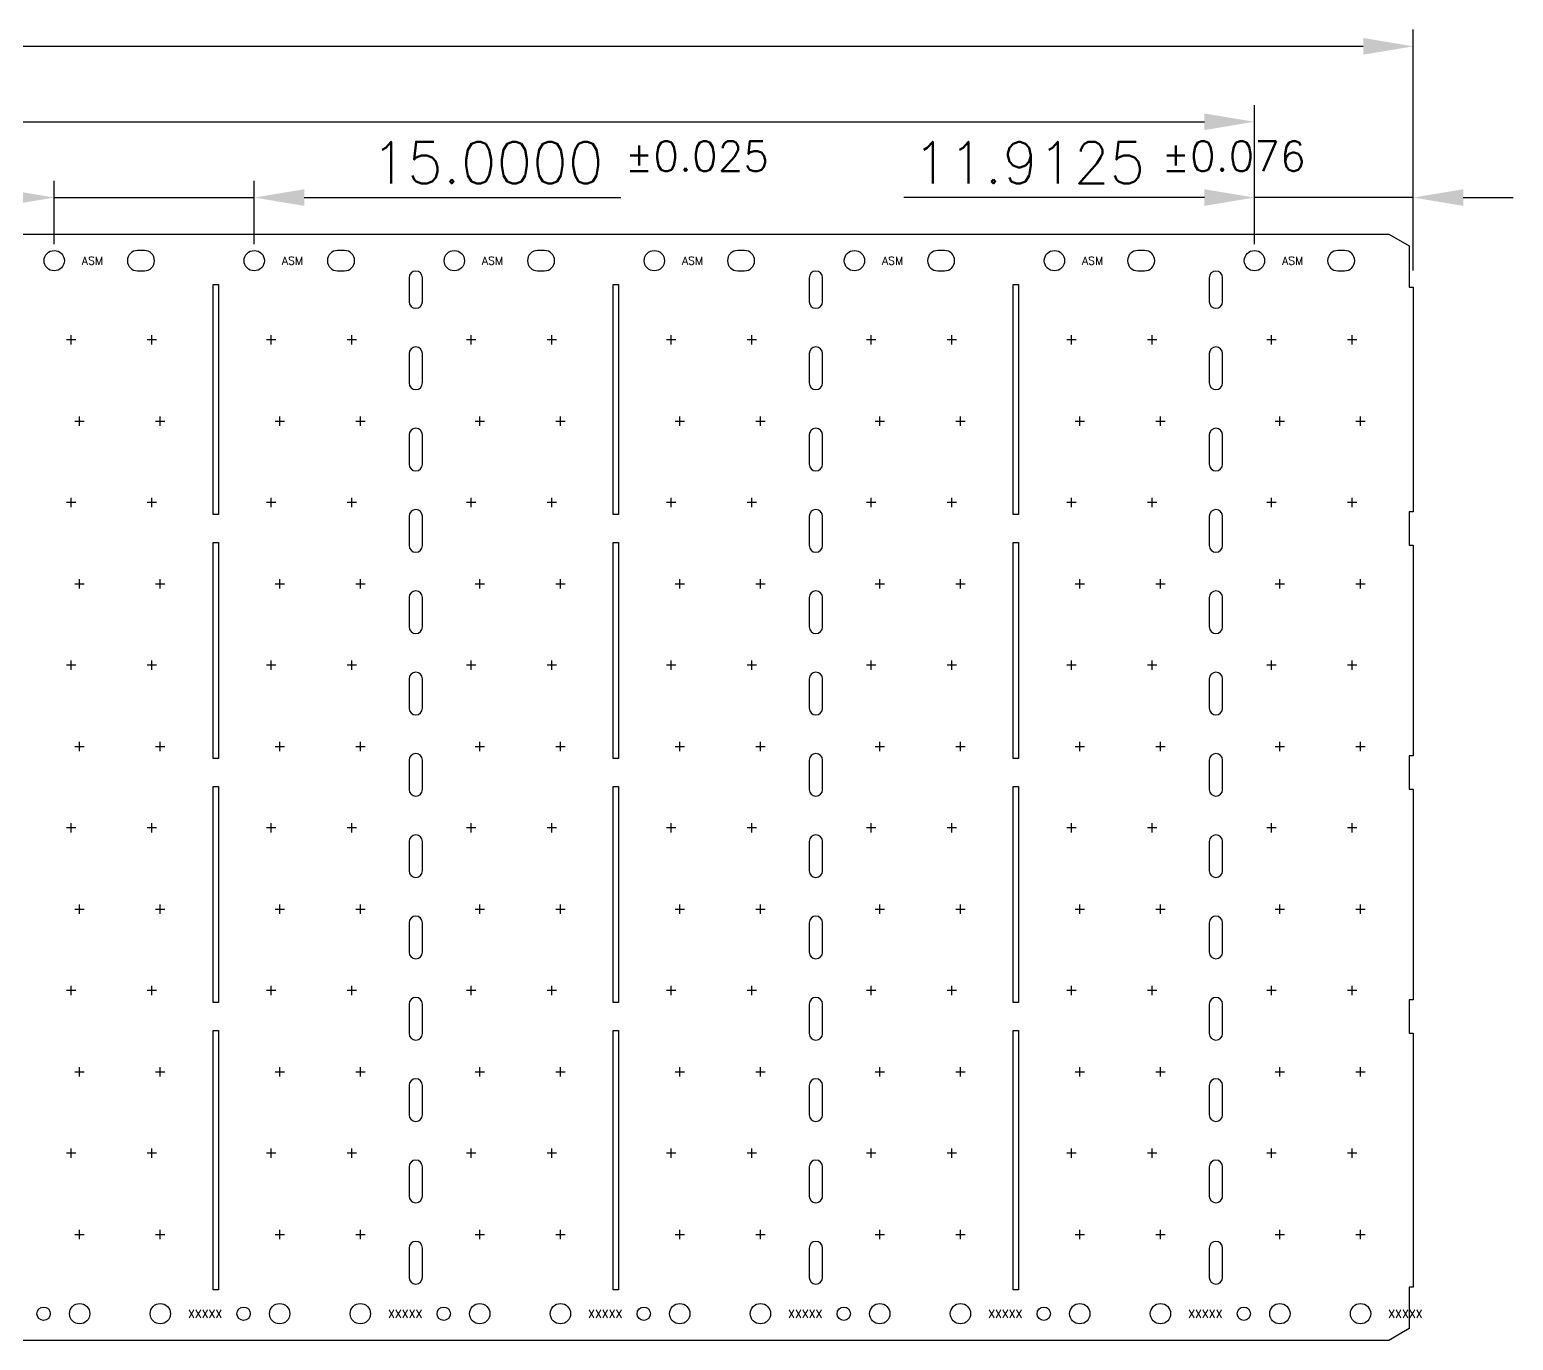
# Model space of a CAD drawing. Extents: x 37 to 266, y 59 to 387.
# Drawn here: x 177.5 to 266.5, y 65.2 to 143.9 of the extents above; entities that cross this region are included whole.
import ezdxf
from ezdxf.enums import TextEntityAlignment as Align
from ezdxf.lldxf.tags import DXFTag

# ---------------------------------------------------------------- set-up
doc = ezdxf.new("R2010")
doc.units = 0
doc.header["$LTSCALE"] = 8
doc.header["$MEASUREMENT"] = 0
for name, color, linetype in [('CEN', 2, 'CENTER'), ('COIN-LINE', 4, 'Continuous'), ('DIM', 7, 'Continuous'), ('PKG-OUT', 3, 'HIDDEN')]:
    doc.layers.add(name, color=color, linetype=linetype)
doc.styles.add('SIMPLEX', font='SIMPLEX.shx', dxfattribs={"height": 3})
tags = doc.linetypes.add('CENTER', pattern=[2, 1.25, -0.25, 0.25, -0.25]).pattern_tags.tags
tags[10:11] = [DXFTag(74, 4), DXFTag(75, 0), DXFTag(340, '0'), DXFTag(46, 1.0), DXFTag(50, 0.0), DXFTag(44, 0.0), DXFTag(45, 0.0)]
tags[8:9] = [DXFTag(74, 4), DXFTag(75, 0), DXFTag(340, '0'), DXFTag(46, 1.0), DXFTag(50, 0.0), DXFTag(44, 0.0), DXFTag(45, 0.0)]
tags[6:7] = [DXFTag(74, 4), DXFTag(75, 0), DXFTag(340, '0'), DXFTag(46, 1.0), DXFTag(50, 0.0), DXFTag(44, 0.0), DXFTag(45, 0.0)]
tags[4:5] = [DXFTag(74, 4), DXFTag(75, 0), DXFTag(340, '0'), DXFTag(46, 1.0), DXFTag(50, 0.0), DXFTag(44, 0.0), DXFTag(45, 0.0)]
tags = doc.linetypes.add('HIDDEN', pattern=[0.375, 0.25, -0.125]).pattern_tags.tags
tags[6:7] = [DXFTag(74, 4), DXFTag(75, 0), DXFTag(340, '0'), DXFTag(46, 1.0), DXFTag(50, 0.0), DXFTag(44, 0.0), DXFTag(45, 0.0)]
tags[4:5] = [DXFTag(74, 4), DXFTag(75, 0), DXFTag(340, '0'), DXFTag(46, 1.0), DXFTag(50, 0.0), DXFTag(44, 0.0), DXFTag(45, 0.0)]

msp = doc.modelspace()

# ---------------------------------------------------------------- linework, layer by layer
at = {"layer": 'CEN'}
for p, q in [((179.945, 124.946), (179.945, 125.506)), ((184.785, 124.946), (184.785, 125.506)), ((191.945, 124.946), (191.945, 125.506)), ((196.785, 124.946), (196.785, 125.506)), ((203.945, 124.946), (203.945, 125.506)), ((208.785, 124.946), (208.785, 125.506)), ((215.945, 124.946), (215.945, 125.506)), ((220.785, 124.946), (220.785, 125.506)), ((227.945, 124.946), (227.945, 125.506)), ((232.785, 124.946), (232.785, 125.506)), ((239.945, 124.946), (239.945, 125.506)), ((244.785, 124.946), (244.785, 125.506)), ((251.945, 124.946), (251.945, 125.506)), ((256.785, 124.946), (256.785, 125.506)), ((180.225, 125.226), (179.665, 125.226)), ((185.065, 125.226), (184.505, 125.226)), ((192.225, 125.226), (191.665, 125.226)), ((197.065, 125.226), (196.505, 125.226)), ((204.225, 125.226), (203.665, 125.226)), ((209.065, 125.226), (208.505, 125.226)), ((216.225, 125.226), (215.665, 125.226)), ((221.065, 125.226), (220.505, 125.226)), ((228.225, 125.226), (227.665, 125.226)), ((233.065, 125.226), (232.505, 125.226)), ((240.225, 125.226), (239.665, 125.226)), ((245.065, 125.226), (244.505, 125.226)), ((252.225, 125.226), (251.665, 125.226)), ((257.065, 125.226), (256.505, 125.226)), ((180.173, 120.346), (180.733, 120.346)), ((180.453, 120.066), (180.453, 120.626)), ((185.013, 120.346), (185.573, 120.346)), ((185.293, 120.066), (185.293, 120.626)), ((192.173, 120.346), (192.733, 120.346)), ((192.453, 120.066), (192.453, 120.626)), ((197.013, 120.346), (197.573, 120.346)), ((197.293, 120.066), (197.293, 120.626)), ((204.173, 120.346), (204.733, 120.346)), ((204.453, 120.066), (204.453, 120.626)), ((209.013, 120.346), (209.573, 120.346)), ((209.293, 120.066), (209.293, 120.626)), ((216.173, 120.346), (216.733, 120.346)), ((216.453, 120.066), (216.453, 120.626)), ((221.013, 120.346), (221.573, 120.346)), ((221.293, 120.066), (221.293, 120.626)), ((228.173, 120.346), (228.733, 120.346)), ((228.453, 120.066), (228.453, 120.626)), ((233.013, 120.346), (233.573, 120.346)), ((233.293, 120.066), (233.293, 120.626)), ((240.173, 120.346), (240.733, 120.346)), ((240.453, 120.066), (240.453, 120.626)), ((245.013, 120.346), (245.573, 120.346)), ((245.293, 120.066), (245.293, 120.626)), ((252.173, 120.346), (252.733, 120.346)), ((252.453, 120.066), (252.453, 120.626)), ((257.013, 120.346), (257.573, 120.346)), ((257.293, 120.066), (257.293, 120.626)), ((179.945, 115.186), (179.945, 115.746)), ((184.785, 115.186), (184.785, 115.746)), ((191.945, 115.186), (191.945, 115.746)), ((196.785, 115.186), (196.785, 115.746)), ((203.945, 115.186), (203.945, 115.746)), ((208.785, 115.186), (208.785, 115.746)), ((215.945, 115.186), (215.945, 115.746)), ((220.785, 115.186), (220.785, 115.746)), ((227.945, 115.186), (227.945, 115.746)), ((232.785, 115.186), (232.785, 115.746)), ((239.945, 115.186), (239.945, 115.746)), ((244.785, 115.186), (244.785, 115.746)), ((251.945, 115.186), (251.945, 115.746)), ((256.785, 115.186), (256.785, 115.746)), ((180.225, 115.466), (179.665, 115.466)), ((185.065, 115.466), (184.505, 115.466)), ((192.225, 115.466), (191.665, 115.466)), ((197.065, 115.466), (196.505, 115.466)), ((204.225, 115.466), (203.665, 115.466)), ((209.065, 115.466), (208.505, 115.466)), ((216.225, 115.466), (215.665, 115.466)), ((221.065, 115.466), (220.505, 115.466)), ((228.225, 115.466), (227.665, 115.466)), ((233.065, 115.466), (232.505, 115.466)), ((240.225, 115.466), (239.665, 115.466)), ((245.065, 115.466), (244.505, 115.466)), ((252.225, 115.466), (251.665, 115.466)), ((257.065, 115.466), (256.505, 115.466)), ((180.173, 110.586), (180.733, 110.586)), ((180.453, 110.306), (180.453, 110.866)), ((185.013, 110.586), (185.573, 110.586)), ((185.293, 110.306), (185.293, 110.866)), ((192.173, 110.586), (192.733, 110.586)), ((192.453, 110.306), (192.453, 110.866)), ((197.013, 110.586), (197.573, 110.586)), ((197.293, 110.306), (197.293, 110.866)), ((204.173, 110.586), (204.733, 110.586)), ((204.453, 110.306), (204.453, 110.866)), ((209.013, 110.586), (209.573, 110.586)), ((209.293, 110.306), (209.293, 110.866)), ((216.173, 110.586), (216.733, 110.586)), ((216.453, 110.306), (216.453, 110.866)), ((221.013, 110.586), (221.573, 110.586)), ((221.293, 110.306), (221.293, 110.866)), ((228.173, 110.586), (228.733, 110.586)), ((228.453, 110.306), (228.453, 110.866)), ((233.013, 110.586), (233.573, 110.586)), ((233.293, 110.306), (233.293, 110.866)), ((240.173, 110.586), (240.733, 110.586)), ((240.453, 110.306), (240.453, 110.866)), ((245.013, 110.586), (245.573, 110.586)), ((245.293, 110.306), (245.293, 110.866)), ((252.173, 110.586), (252.733, 110.586)), ((252.453, 110.306), (252.453, 110.866)), ((257.013, 110.586), (257.573, 110.586)), ((257.293, 110.306), (257.293, 110.866)), ((179.945, 105.426), (179.945, 105.986)), ((184.785, 105.426), (184.785, 105.986)), ((191.945, 105.426), (191.945, 105.986)), ((196.785, 105.426), (196.785, 105.986)), ((203.945, 105.426), (203.945, 105.986)), ((208.785, 105.426), (208.785, 105.986)), ((215.945, 105.426), (215.945, 105.986)), ((220.785, 105.426), (220.785, 105.986)), ((227.945, 105.426), (227.945, 105.986)), ((232.785, 105.426), (232.785, 105.986)), ((239.945, 105.426), (239.945, 105.986)), ((244.785, 105.426), (244.785, 105.986)), ((251.945, 105.426), (251.945, 105.986)), ((256.785, 105.426), (256.785, 105.986)), ((180.225, 105.706), (179.665, 105.706)), ((185.065, 105.706), (184.505, 105.706)), ((192.225, 105.706), (191.665, 105.706)), ((197.065, 105.706), (196.505, 105.706)), ((204.225, 105.706), (203.665, 105.706)), ((209.065, 105.706), (208.505, 105.706)), ((216.225, 105.706), (215.665, 105.706)), ((221.065, 105.706), (220.505, 105.706)), ((228.225, 105.706), (227.665, 105.706)), ((233.065, 105.706), (232.505, 105.706)), ((240.225, 105.706), (239.665, 105.706)), ((245.065, 105.706), (244.505, 105.706)), ((252.225, 105.706), (251.665, 105.706)), ((257.065, 105.706), (256.505, 105.706)), ((180.173, 100.826), (180.733, 100.826)), ((180.453, 100.546), (180.453, 101.106)), ((185.013, 100.826), (185.573, 100.826)), ((185.293, 100.546), (185.293, 101.106)), ((192.173, 100.826), (192.733, 100.826)), ((192.453, 100.546), (192.453, 101.106)), ((197.013, 100.826), (197.573, 100.826)), ((197.293, 100.546), (197.293, 101.106)), ((204.173, 100.826), (204.733, 100.826)), ((204.453, 100.546), (204.453, 101.106)), ((209.013, 100.826), (209.573, 100.826)), ((209.293, 100.546), (209.293, 101.106)), ((216.173, 100.826), (216.733, 100.826)), ((216.453, 100.546), (216.453, 101.106)), ((221.013, 100.826), (221.573, 100.826)), ((221.293, 100.546), (221.293, 101.106)), ((228.173, 100.826), (228.733, 100.826)), ((228.453, 100.546), (228.453, 101.106)), ((233.013, 100.826), (233.573, 100.826)), ((233.293, 100.546), (233.293, 101.106)), ((240.173, 100.826), (240.733, 100.826)), ((240.453, 100.546), (240.453, 101.106)), ((245.013, 100.826), (245.573, 100.826)), ((245.293, 100.546), (245.293, 101.106)), ((252.173, 100.826), (252.733, 100.826)), ((252.453, 100.546), (252.453, 101.106)), ((257.013, 100.826), (257.573, 100.826)), ((257.293, 100.546), (257.293, 101.106)), ((179.945, 95.666), (179.945, 96.226)), ((184.785, 95.666), (184.785, 96.226)), ((191.945, 95.666), (191.945, 96.226)), ((196.785, 95.666), (196.785, 96.226)), ((203.945, 95.666), (203.945, 96.226)), ((208.785, 95.666), (208.785, 96.226)), ((215.945, 95.666), (215.945, 96.226)), ((220.785, 95.666), (220.785, 96.226)), ((227.945, 95.666), (227.945, 96.226)), ((232.785, 95.666), (232.785, 96.226)), ((239.945, 95.666), (239.945, 96.226)), ((244.785, 95.666), (244.785, 96.226)), ((251.945, 95.666), (251.945, 96.226)), ((256.785, 95.666), (256.785, 96.226)), ((180.225, 95.946), (179.665, 95.946)), ((185.065, 95.946), (184.505, 95.946)), ((192.225, 95.946), (191.665, 95.946)), ((197.065, 95.946), (196.505, 95.946)), ((204.225, 95.946), (203.665, 95.946)), ((209.065, 95.946), (208.505, 95.946)), ((216.225, 95.946), (215.665, 95.946)), ((221.065, 95.946), (220.505, 95.946)), ((228.225, 95.946), (227.665, 95.946)), ((233.065, 95.946), (232.505, 95.946)), ((240.225, 95.946), (239.665, 95.946)), ((245.065, 95.946), (244.505, 95.946)), ((252.225, 95.946), (251.665, 95.946)), ((257.065, 95.946), (256.505, 95.946)), ((180.173, 91.066), (180.733, 91.066)), ((180.453, 90.786), (180.453, 91.346)), ((185.013, 91.066), (185.573, 91.066)), ((185.293, 90.786), (185.293, 91.346)), ((192.173, 91.066), (192.733, 91.066)), ((192.453, 90.786), (192.453, 91.346)), ((197.013, 91.066), (197.573, 91.066)), ((197.293, 90.786), (197.293, 91.346)), ((204.173, 91.066), (204.733, 91.066)), ((204.453, 90.786), (204.453, 91.346)), ((209.013, 91.066), (209.573, 91.066)), ((209.293, 90.786), (209.293, 91.346)), ((216.173, 91.066), (216.733, 91.066)), ((216.453, 90.786), (216.453, 91.346)), ((221.013, 91.066), (221.573, 91.066)), ((221.293, 90.786), (221.293, 91.346)), ((228.173, 91.066), (228.733, 91.066)), ((228.453, 90.786), (228.453, 91.346)), ((233.013, 91.066), (233.573, 91.066)), ((233.293, 90.786), (233.293, 91.346)), ((240.173, 91.066), (240.733, 91.066)), ((240.453, 90.786), (240.453, 91.346)), ((245.013, 91.066), (245.573, 91.066)), ((245.293, 90.786), (245.293, 91.346)), ((252.173, 91.066), (252.733, 91.066)), ((252.453, 90.786), (252.453, 91.346)), ((257.013, 91.066), (257.573, 91.066)), ((257.293, 90.786), (257.293, 91.346)), ((179.945, 85.906), (179.945, 86.466)), ((184.785, 85.906), (184.785, 86.466)), ((191.945, 85.906), (191.945, 86.466)), ((196.785, 85.906), (196.785, 86.466)), ((203.945, 85.906), (203.945, 86.466)), ((208.785, 85.906), (208.785, 86.466)), ((215.945, 85.906), (215.945, 86.466)), ((220.785, 85.906), (220.785, 86.466)), ((227.945, 85.906), (227.945, 86.466)), ((232.785, 85.906), (232.785, 86.466)), ((239.945, 85.906), (239.945, 86.466)), ((244.785, 85.906), (244.785, 86.466)), ((251.945, 85.906), (251.945, 86.466)), ((256.785, 85.906), (256.785, 86.466)), ((180.225, 86.186), (179.665, 86.186)), ((185.065, 86.186), (184.505, 86.186)), ((192.225, 86.186), (191.665, 86.186)), ((197.065, 86.186), (196.505, 86.186)), ((204.225, 86.186), (203.665, 86.186)), ((209.065, 86.186), (208.505, 86.186)), ((216.225, 86.186), (215.665, 86.186)), ((221.065, 86.186), (220.505, 86.186)), ((228.225, 86.186), (227.665, 86.186)), ((233.065, 86.186), (232.505, 86.186)), ((240.225, 86.186), (239.665, 86.186)), ((245.065, 86.186), (244.505, 86.186)), ((252.225, 86.186), (251.665, 86.186)), ((257.065, 86.186), (256.505, 86.186)), ((180.173, 81.306), (180.733, 81.306)), ((180.453, 81.026), (180.453, 81.586)), ((185.013, 81.306), (185.573, 81.306)), ((185.293, 81.026), (185.293, 81.586)), ((192.173, 81.306), (192.733, 81.306)), ((192.453, 81.026), (192.453, 81.586)), ((197.013, 81.306), (197.573, 81.306)), ((197.293, 81.026), (197.293, 81.586)), ((204.173, 81.306), (204.733, 81.306)), ((204.453, 81.026), (204.453, 81.586)), ((209.013, 81.306), (209.573, 81.306)), ((209.293, 81.026), (209.293, 81.586)), ((216.173, 81.306), (216.733, 81.306)), ((216.453, 81.026), (216.453, 81.586)), ((221.013, 81.306), (221.573, 81.306)), ((221.293, 81.026), (221.293, 81.586)), ((228.173, 81.306), (228.733, 81.306)), ((228.453, 81.026), (228.453, 81.586)), ((233.013, 81.306), (233.573, 81.306)), ((233.293, 81.026), (233.293, 81.586)), ((240.173, 81.306), (240.733, 81.306)), ((240.453, 81.026), (240.453, 81.586)), ((245.013, 81.306), (245.573, 81.306)), ((245.293, 81.026), (245.293, 81.586)), ((252.173, 81.306), (252.733, 81.306)), ((252.453, 81.026), (252.453, 81.586)), ((257.013, 81.306), (257.573, 81.306)), ((257.293, 81.026), (257.293, 81.586)), ((179.945, 76.146), (179.945, 76.706)), ((184.785, 76.146), (184.785, 76.706)), ((191.945, 76.146), (191.945, 76.706)), ((196.785, 76.146), (196.785, 76.706)), ((203.945, 76.146), (203.945, 76.706)), ((208.785, 76.146), (208.785, 76.706)), ((215.945, 76.146), (215.945, 76.706)), ((220.785, 76.146), (220.785, 76.706)), ((227.945, 76.146), (227.945, 76.706)), ((232.785, 76.146), (232.785, 76.706)), ((239.945, 76.146), (239.945, 76.706)), ((244.785, 76.146), (244.785, 76.706)), ((251.945, 76.146), (251.945, 76.706)), ((256.785, 76.146), (256.785, 76.706)), ((180.225, 76.426), (179.665, 76.426)), ((185.065, 76.426), (184.505, 76.426)), ((192.225, 76.426), (191.665, 76.426)), ((197.065, 76.426), (196.505, 76.426)), ((204.225, 76.426), (203.665, 76.426)), ((209.065, 76.426), (208.505, 76.426)), ((216.225, 76.426), (215.665, 76.426)), ((221.065, 76.426), (220.505, 76.426)), ((228.225, 76.426), (227.665, 76.426)), ((233.065, 76.426), (232.505, 76.426)), ((240.225, 76.426), (239.665, 76.426)), ((245.065, 76.426), (244.505, 76.426)), ((252.225, 76.426), (251.665, 76.426)), ((257.065, 76.426), (256.505, 76.426)), ((180.173, 71.546), (180.733, 71.546)), ((180.453, 71.266), (180.453, 71.826)), ((185.013, 71.546), (185.573, 71.546)), ((185.293, 71.266), (185.293, 71.826)), ((192.173, 71.546), (192.733, 71.546)), ((192.453, 71.266), (192.453, 71.826)), ((197.013, 71.546), (197.573, 71.546)), ((197.293, 71.266), (197.293, 71.826)), ((204.173, 71.546), (204.733, 71.546)), ((204.453, 71.266), (204.453, 71.826)), ((209.013, 71.546), (209.573, 71.546)), ((209.293, 71.266), (209.293, 71.826)), ((216.173, 71.546), (216.733, 71.546)), ((216.453, 71.266), (216.453, 71.826)), ((221.013, 71.546), (221.573, 71.546)), ((221.293, 71.266), (221.293, 71.826)), ((228.173, 71.546), (228.733, 71.546)), ((228.453, 71.266), (228.453, 71.826)), ((233.013, 71.546), (233.573, 71.546)), ((233.293, 71.266), (233.293, 71.826)), ((240.173, 71.546), (240.733, 71.546)), ((240.453, 71.266), (240.453, 71.826)), ((245.013, 71.546), (245.573, 71.546)), ((245.293, 71.266), (245.293, 71.826)), ((252.173, 71.546), (252.733, 71.546)), ((252.453, 71.266), (252.453, 71.826)), ((257.013, 71.546), (257.573, 71.546)), ((257.293, 71.266), (257.293, 71.826))]:
    msp.add_line(p, q, dxfattribs=at)
at = {"layer": 'COIN-LINE'}
msp.add_lwpolyline([(46.242, 131.586), (258.995, 131.586), (260.219, 130.88), (260.219, 128.398), (260.459, 128.398), (260.459, 114.906), (260.219, 114.906), (260.219, 112.906), (260.459, 112.906), (260.459, 100.266), (260.219, 100.266), (260.219, 98.266), (260.459, 98.266), (260.459, 85.626), (260.219, 85.626), (260.219, 83.626), (260.459, 83.626), (260.459, 68.374), (260.219, 68.374), (260.219, 65.892), (258.995, 65.186), (46.242, 65.186)], dxfattribs=at)
for points in [[(184.335, 129.376, 1), (184.335, 130.596), (183.929, 130.596, 1), (183.929, 129.376)], [(196.335, 129.376, 1), (196.335, 130.596), (195.929, 130.596, 1), (195.929, 129.376)], [(208.335, 129.376, 1), (208.335, 130.596), (207.929, 130.596, 1), (207.929, 129.376)], [(220.335, 129.376, 1), (220.335, 130.596), (219.929, 130.596, 1), (219.929, 129.376)], [(232.335, 129.376, 1), (232.335, 130.596), (231.929, 130.596, 1), (231.929, 129.376)], [(244.335, 129.376, 1), (244.335, 130.596), (243.929, 130.596, 1), (243.929, 129.376)], [(256.335, 129.376, 1), (256.335, 130.596), (255.929, 130.596, 1), (255.929, 129.376)], [(201.019, 127.526), (201.019, 128.966, 1), (200.219, 128.966), (200.219, 127.526, 1)], [(225.019, 127.526), (225.019, 128.966, 1), (224.219, 128.966), (224.219, 127.526, 1)], [(249.019, 127.526), (249.019, 128.966, 1), (248.219, 128.966), (248.219, 127.526, 1)], [(201.019, 122.646), (201.019, 124.406, 1), (200.219, 124.406), (200.219, 122.646, 1)], [(225.019, 122.646), (225.019, 124.406, 1), (224.219, 124.406), (224.219, 122.646, 1)], [(249.019, 122.646), (249.019, 124.406, 1), (248.219, 124.406), (248.219, 122.646, 1)], [(201.019, 117.766), (201.019, 119.526, 1), (200.219, 119.526), (200.219, 117.766, 1)], [(225.019, 117.766), (225.019, 119.526, 1), (224.219, 119.526), (224.219, 117.766, 1)], [(249.019, 117.766), (249.019, 119.526, 1), (248.219, 119.526), (248.219, 117.766, 1)], [(201.019, 112.886), (201.019, 114.646, 1), (200.219, 114.646), (200.219, 112.886, 1)], [(225.019, 112.886), (225.019, 114.646, 1), (224.219, 114.646), (224.219, 112.886, 1)], [(249.019, 112.886), (249.019, 114.646, 1), (248.219, 114.646), (248.219, 112.886, 1)], [(201.019, 108.006), (201.019, 109.766, 1), (200.219, 109.766), (200.219, 108.006, 1)], [(225.019, 108.006), (225.019, 109.766, 1), (224.219, 109.766), (224.219, 108.006, 1)], [(249.019, 108.006), (249.019, 109.766, 1), (248.219, 109.766), (248.219, 108.006, 1)], [(201.019, 103.126), (201.019, 104.886, 1), (200.219, 104.886), (200.219, 103.126, 1)], [(225.019, 103.126), (225.019, 104.886, 1), (224.219, 104.886), (224.219, 103.126, 1)], [(249.019, 103.126), (249.019, 104.886, 1), (248.219, 104.886), (248.219, 103.126, 1)], [(201.019, 98.246), (201.019, 100.006, 1), (200.219, 100.006), (200.219, 98.246, 1)], [(225.019, 98.246), (225.019, 100.006, 1), (224.219, 100.006), (224.219, 98.246, 1)], [(249.019, 98.246), (249.019, 100.006, 1), (248.219, 100.006), (248.219, 98.246, 1)], [(201.019, 93.366), (201.019, 95.126, 1), (200.219, 95.126), (200.219, 93.366, 1)], [(225.019, 93.366), (225.019, 95.126, 1), (224.219, 95.126), (224.219, 93.366, 1)], [(249.019, 93.366), (249.019, 95.126, 1), (248.219, 95.126), (248.219, 93.366, 1)], [(201.019, 88.486), (201.019, 90.246, 1), (200.219, 90.246), (200.219, 88.486, 1)], [(225.019, 88.486), (225.019, 90.246, 1), (224.219, 90.246), (224.219, 88.486, 1)], [(249.019, 88.486), (249.019, 90.246, 1), (248.219, 90.246), (248.219, 88.486, 1)], [(201.019, 83.606), (201.019, 85.366, 1), (200.219, 85.366), (200.219, 83.606, 1)], [(225.019, 83.606), (225.019, 85.366, 1), (224.219, 85.366), (224.219, 83.606, 1)], [(249.019, 83.606), (249.019, 85.366, 1), (248.219, 85.366), (248.219, 83.606, 1)], [(201.019, 78.726), (201.019, 80.486, 1), (200.219, 80.486), (200.219, 78.726, 1)], [(225.019, 78.726), (225.019, 80.486, 1), (224.219, 80.486), (224.219, 78.726, 1)], [(249.019, 78.726), (249.019, 80.486, 1), (248.219, 80.486), (248.219, 78.726, 1)], [(201.019, 73.846), (201.019, 75.606, 1), (200.219, 75.606), (200.219, 73.846, 1)], [(225.019, 73.846), (225.019, 75.606, 1), (224.219, 75.606), (224.219, 73.846, 1)], [(249.019, 73.846), (249.019, 75.606, 1), (248.219, 75.606), (248.219, 73.846, 1)], [(201.019, 68.966), (201.019, 70.726, 1), (200.219, 70.726), (200.219, 68.966, 1)], [(225.019, 68.966), (225.019, 70.726, 1), (224.219, 70.726), (224.219, 68.966, 1)], [(249.019, 68.966), (249.019, 70.726, 1), (248.219, 70.726), (248.219, 68.966, 1)]]:
    msp.add_lwpolyline(points, format="xyb", close=True, dxfattribs=at)
for points in [[(188.779, 114.746), (188.459, 114.746), (188.459, 128.558), (188.779, 128.558)], [(212.779, 114.746), (212.459, 114.746), (212.459, 128.558), (212.779, 128.558)], [(236.779, 114.746), (236.459, 114.746), (236.459, 128.558), (236.779, 128.558)], [(188.779, 100.106), (188.459, 100.106), (188.459, 113.066), (188.779, 113.066)], [(212.779, 100.106), (212.459, 100.106), (212.459, 113.066), (212.779, 113.066)], [(236.779, 100.106), (236.459, 100.106), (236.459, 113.066), (236.779, 113.066)], [(188.779, 85.466), (188.459, 85.466), (188.459, 98.426), (188.779, 98.426)], [(212.779, 85.466), (212.459, 85.466), (212.459, 98.426), (212.779, 98.426)], [(236.779, 85.466), (236.459, 85.466), (236.459, 98.426), (236.779, 98.426)], [(188.779, 68.214), (188.459, 68.214), (188.459, 83.786), (188.779, 83.786)], [(212.779, 68.214), (212.459, 68.214), (212.459, 83.786), (212.779, 83.786)], [(236.779, 68.214), (236.459, 68.214), (236.459, 83.786), (236.779, 83.786)]]:
    msp.add_lwpolyline(points, close=True, dxfattribs=at)
for centre, radius in [((178.929, 129.986), 0.61), ((190.929, 129.986), 0.61), ((202.929, 129.986), 0.61), ((214.929, 129.986), 0.61), ((226.929, 129.986), 0.61), ((238.929, 129.986), 0.61), ((250.929, 129.986), 0.61), ((178.293, 66.786), 0.4), ((180.453, 66.786), 0.61), ((185.293, 66.786), 0.61), ((190.293, 66.786), 0.4), ((192.453, 66.786), 0.61), ((197.293, 66.786), 0.61), ((202.293, 66.786), 0.4), ((204.453, 66.786), 0.61), ((209.293, 66.786), 0.61), ((214.293, 66.786), 0.4), ((216.453, 66.786), 0.61), ((221.293, 66.786), 0.61), ((226.293, 66.786), 0.4), ((228.453, 66.786), 0.61), ((233.293, 66.786), 0.61), ((238.293, 66.786), 0.4), ((240.453, 66.786), 0.61), ((245.293, 66.786), 0.61), ((250.293, 66.786), 0.4), ((252.453, 66.786), 0.61), ((257.293, 66.786), 0.61)]:
    msp.add_circle(centre, radius, dxfattribs=at)
at = {"layer": 'DIM'}
for p, q in [((260.459, 129.398), (260.459, 143.852)), ((47.779, 142.852), (257.459, 142.852)), ((250.929, 130.986), (250.929, 139.323)), ((49.929, 138.323), (247.929, 138.323)), ((178.929, 130.986), (178.929, 134.775)), ((190.929, 130.986), (190.929, 134.775)), ((250.929, 130.986), (250.929, 134.775)), ((178.929, 133.775), (190.929, 133.775)), ((193.929, 133.775), (212.915, 133.775)), ((247.929, 133.775), (229.896, 133.775)), ((260.459, 133.775), (250.929, 133.775)), ((263.459, 133.775), (266.459, 133.775))]:
    msp.add_line(p, q, dxfattribs=at)
for points in [[(257.459, 143.352), (257.459, 142.352), (260.459, 142.852)], [(247.929, 138.823), (247.929, 137.823), (250.929, 138.323)], [(175.929, 134.275), (175.929, 133.275), (178.929, 133.775)], [(193.929, 134.275), (193.929, 133.275), (190.929, 133.775)], [(247.929, 134.275), (247.929, 133.275), (250.929, 133.775)], [(263.459, 134.275), (263.459, 133.275), (260.459, 133.775)]]:
    msp.add_solid(points, dxfattribs=at)

# ---------------------------------------------------------------- texts
at = {"layer": 'DIM', "style": 'SIMPLEX'}
for s, p in [('%%p0.025', (213.176, 135.362)), ('%%p0.076', (245.367, 135.362))]:
    msp.add_text(s, height=1.8, dxfattribs=at).set_placement(p)
at = {"layer": 'DIM', "char_height": 2.5, "attachment_point": 5, "style": 'SIMPLEX'}
for s, insert in [('\\A1;15.0000', (204.922, 135.875)), ('\\A1;11.9125', (237.412, 135.875))]:
    msp.add_mtext(s, dxfattribs=dict(at, insert=insert))
at = {"layer": 'PKG-OUT', "style": 'SIMPLEX'}
for s, p in [('ASM', (181.221, 129.986)), ('ASM', (193.221, 129.986)), ('ASM', (205.221, 129.986)), ('ASM', (217.221, 129.986)), ('ASM', (229.221, 129.986)), ('ASM', (241.221, 129.986)), ('ASM', (253.221, 129.986)), ('XXXXX', (187.985, 66.786)), ('XXXXX', (199.985, 66.786)), ('XXXXX', (211.985, 66.786)), ('XXXXX', (223.985, 66.786)), ('XXXXX', (235.985, 66.786)), ('XXXXX', (247.985, 66.786)), ('XXXXX', (259.985, 66.786))]:
    msp.add_text(s, height=0.48, dxfattribs=at).set_placement(p, align=Align.MIDDLE_CENTER)

doc.saveas('drawing.dxf')
